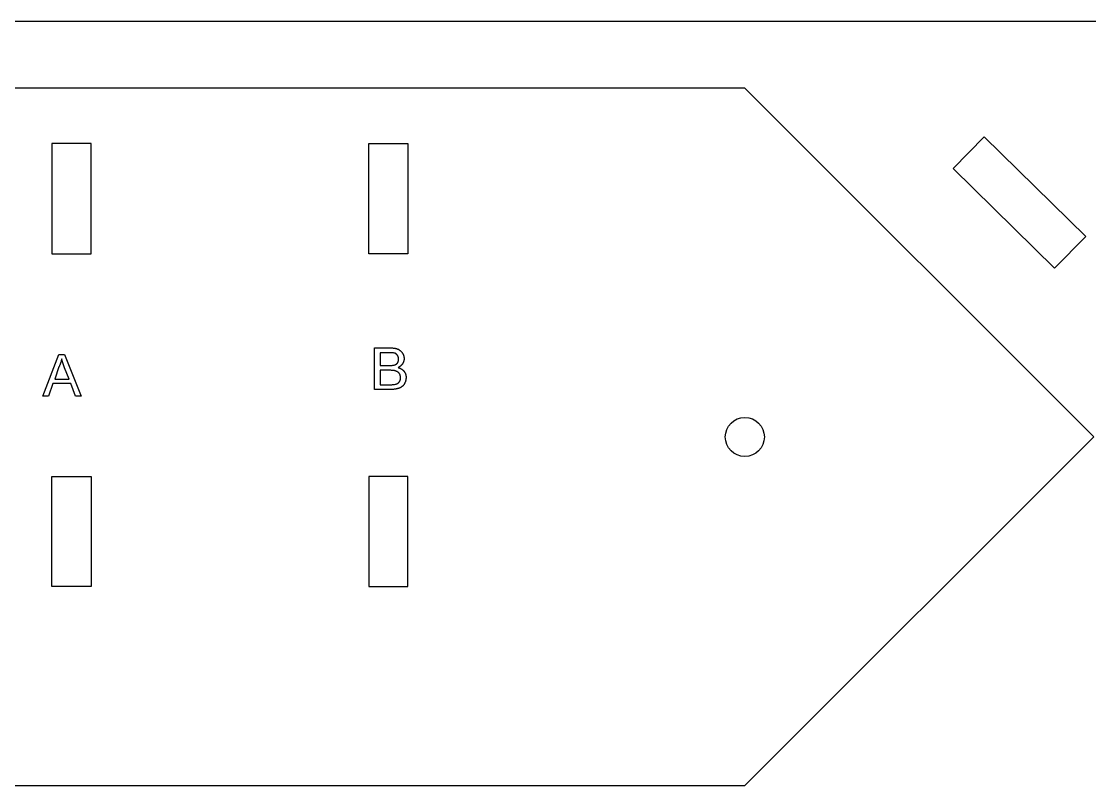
# Model space of a CAD drawing. Extents: x -681 to -116, y -32 to 76.
# Drawn here: x -474.6 to -398.1, y 21.6 to 76.4 of the extents above; entities that cross this region are included whole.
import ezdxf

# ---------------------------------------------------------------- set-up
doc = ezdxf.new("R2010")
doc.units = 0
doc.layers.add('DEFAULT', color=7, linetype='CONTINUOUS')

msp = doc.modelspace()

# ---------------------------------------------------------------- linework, layer by layer
at = {"layer": 'DEFAULT'}
for p, q in [((-116.133, 76.384), (-681.133, 76.384)), ((-422.792, 71.584), (-512.792, 71.584)), ((-397.792, 46.584), (-422.792, 71.584)), ((-469.642, 67.624), (-472.442, 67.624)), ((-472.442, 67.624), (-472.442, 59.724)), ((-469.642, 59.724), (-469.642, 67.624)), ((-449.742, 67.624), (-446.942, 67.624)), ((-449.742, 59.724), (-449.742, 67.624)), ((-446.942, 67.624), (-446.942, 59.724)), ((-405.632, 68.11), (-407.875, 65.828)), ((-398.359, 60.958), (-405.632, 68.11)), ((-407.875, 65.828), (-400.603, 58.677)), ((-400.603, 58.677), (-398.359, 60.958)), ((-472.442, 59.724), (-469.642, 59.724)), ((-446.942, 59.724), (-449.742, 59.724)), ((-422.792, 21.584), (-397.792, 46.584)), ((-472.442, 35.855), (-472.442, 43.755)), ((-472.442, 43.755), (-469.642, 43.755)), ((-469.642, 43.755), (-469.642, 35.855)), ((-446.942, 43.755), (-449.742, 43.755)), ((-449.742, 43.755), (-449.742, 35.855)), ((-446.942, 35.855), (-446.942, 43.755)), ((-469.642, 35.855), (-472.442, 35.855)), ((-449.742, 35.855), (-446.942, 35.855)), ((-512.792, 21.584), (-422.792, 21.584))]:
    msp.add_line(p, q, dxfattribs=at)
at = {"layer": 'DEFAULT', "color": 3}
for p, q in [((-449.326, 49.991), (-449.326, 52.973)), ((-449.326, 52.973), (-448.206, 52.973)), ((-448.206, 52.973), (-448.163, 52.972)), ((-448.163, 52.972), (-448.12, 52.971)), ((-448.12, 52.971), (-448.079, 52.969)), ((-448.079, 52.969), (-448.04, 52.966)), ((-448.04, 52.966), (-448.001, 52.963)), ((-448.001, 52.963), (-447.964, 52.958)), ((-447.964, 52.958), (-447.927, 52.954)), ((-447.927, 52.954), (-447.892, 52.948)), ((-447.892, 52.948), (-447.858, 52.942)), ((-447.858, 52.942), (-447.825, 52.935)), ((-447.825, 52.935), (-447.792, 52.927)), ((-447.792, 52.927), (-447.761, 52.919)), ((-447.761, 52.919), (-447.731, 52.911)), ((-447.731, 52.911), (-447.702, 52.902)), ((-447.702, 52.902), (-447.673, 52.892)), ((-447.673, 52.892), (-447.646, 52.882)), ((-447.646, 52.882), (-447.622, 52.869)), ((-447.622, 52.869), (-447.599, 52.854)), ((-447.599, 52.854), (-447.577, 52.84)), ((-447.577, 52.84), (-447.554, 52.825)), ((-447.554, 52.825), (-447.532, 52.809)), ((-473.099, 49.507), (-471.961, 52.489)), ((-471.961, 52.489), (-471.545, 52.489)), ((-471.744, 52.182), (-471.785, 52.033)), ((-471.729, 52.118), (-471.744, 52.182)), ((-471.71, 52.05), (-471.729, 52.118)), ((-471.545, 52.489), (-470.352, 49.507)), ((-448.333, 52.629), (-448.929, 52.629)), ((-448.929, 52.629), (-448.929, 51.708)), ((-448.255, 52.629), (-448.333, 52.629)), ((-448.183, 52.626), (-448.255, 52.629)), ((-448.118, 52.623), (-448.183, 52.626)), ((-448.059, 52.618), (-448.118, 52.623)), ((-448.006, 52.613), (-448.059, 52.618)), ((-447.959, 52.607), (-448.006, 52.613)), ((-447.917, 52.6), (-447.959, 52.607)), ((-447.881, 52.593), (-447.917, 52.6)), ((-447.872, 52.59), (-447.881, 52.593)), ((-447.864, 52.586), (-447.872, 52.59)), ((-447.856, 52.583), (-447.864, 52.586)), ((-447.848, 52.579), (-447.856, 52.583)), ((-447.841, 52.575), (-447.848, 52.579)), ((-447.833, 52.571), (-447.841, 52.575)), ((-447.826, 52.567), (-447.833, 52.571)), ((-447.819, 52.563), (-447.826, 52.567)), ((-447.812, 52.558), (-447.819, 52.563)), ((-447.805, 52.554), (-447.812, 52.558)), ((-447.799, 52.55), (-447.805, 52.554)), ((-447.792, 52.545), (-447.799, 52.55)), ((-447.786, 52.54), (-447.792, 52.545)), ((-447.78, 52.535), (-447.786, 52.54)), ((-447.774, 52.531), (-447.78, 52.535)), ((-447.768, 52.525), (-447.774, 52.531)), ((-447.762, 52.52), (-447.768, 52.525)), ((-447.756, 52.515), (-447.762, 52.52)), ((-447.745, 52.504), (-447.756, 52.515)), ((-447.734, 52.493), (-447.745, 52.504)), ((-447.723, 52.481), (-447.734, 52.493)), ((-447.713, 52.469), (-447.723, 52.481)), ((-447.702, 52.457), (-447.713, 52.469)), ((-447.692, 52.444), (-447.702, 52.457)), ((-447.682, 52.431), (-447.692, 52.444)), ((-447.677, 52.424), (-447.682, 52.431)), ((-447.672, 52.417), (-447.677, 52.424)), ((-447.668, 52.41), (-447.672, 52.417)), ((-447.663, 52.403), (-447.668, 52.41)), ((-447.659, 52.395), (-447.663, 52.403)), ((-447.655, 52.388), (-447.659, 52.395)), ((-447.651, 52.381), (-447.655, 52.388)), ((-447.648, 52.373), (-447.651, 52.381)), ((-447.644, 52.365), (-447.648, 52.373)), ((-447.641, 52.358), (-447.644, 52.365)), ((-447.638, 52.35), (-447.641, 52.358)), ((-447.635, 52.342), (-447.638, 52.35)), ((-447.633, 52.334), (-447.635, 52.342)), ((-447.63, 52.325), (-447.633, 52.334)), ((-447.628, 52.317), (-447.63, 52.325)), ((-447.625, 52.309), (-447.628, 52.317)), ((-447.623, 52.3), (-447.625, 52.309)), ((-447.622, 52.291), (-447.623, 52.3)), ((-447.62, 52.283), (-447.622, 52.291)), ((-447.618, 52.274), (-447.62, 52.283)), ((-447.615, 52.256), (-447.618, 52.274)), ((-447.618, 52.045), (-447.615, 52.063)), ((-447.613, 52.237), (-447.615, 52.256)), ((-447.615, 52.063), (-447.613, 52.082)), ((-447.612, 52.219), (-447.613, 52.237)), ((-447.613, 52.082), (-447.612, 52.1)), ((-447.61, 52.199), (-447.612, 52.219)), ((-447.612, 52.1), (-447.61, 52.12)), ((-447.61, 52.18), (-447.61, 52.199)), ((-447.61, 52.16), (-447.61, 52.18)), ((-447.61, 52.139), (-447.61, 52.16)), ((-447.61, 52.12), (-447.61, 52.139)), ((-447.532, 52.809), (-447.511, 52.793)), ((-447.511, 52.793), (-447.49, 52.776)), ((-447.49, 52.776), (-447.47, 52.758)), ((-447.47, 52.758), (-447.449, 52.74)), ((-447.449, 52.74), (-447.43, 52.721)), ((-447.43, 52.721), (-447.41, 52.702)), ((-447.41, 52.702), (-447.392, 52.682)), ((-447.392, 52.682), (-447.373, 52.661)), ((-447.373, 52.661), (-447.355, 52.639)), ((-447.355, 52.639), (-447.338, 52.617)), ((-447.338, 52.617), (-447.32, 52.593)), ((-447.32, 52.593), (-447.307, 52.57)), ((-447.307, 52.57), (-447.295, 52.546)), ((-447.295, 52.546), (-447.284, 52.522)), ((-447.284, 52.522), (-447.273, 52.498)), ((-447.273, 52.498), (-447.263, 52.474)), ((-447.263, 52.474), (-447.254, 52.45)), ((-447.254, 52.45), (-447.246, 52.426)), ((-447.246, 52.426), (-447.239, 52.401)), ((-447.239, 52.401), (-447.233, 52.377)), ((-447.233, 52.377), (-447.227, 52.352)), ((-447.227, 52.352), (-447.223, 52.326)), ((-447.225, 52.066), (-447.227, 52.054)), ((-447.223, 52.078), (-447.225, 52.066)), ((-447.223, 52.326), (-447.219, 52.301)), ((-447.221, 52.089), (-447.223, 52.078)), ((-447.219, 52.101), (-447.221, 52.089)), ((-447.219, 52.301), (-447.216, 52.275)), ((-447.217, 52.113), (-447.219, 52.101)), ((-447.216, 52.125), (-447.217, 52.113)), ((-447.216, 52.275), (-447.214, 52.249)), ((-447.215, 52.136), (-447.216, 52.125)), ((-447.214, 52.148), (-447.215, 52.136)), ((-447.214, 52.249), (-447.212, 52.223)), ((-447.213, 52.16), (-447.214, 52.148)), ((-447.212, 52.172), (-447.213, 52.16)), ((-447.212, 52.223), (-447.212, 52.196)), ((-447.212, 52.196), (-447.212, 52.184)), ((-447.212, 52.184), (-447.212, 52.172)), ((-471.943, 51.603), (-472.25, 50.736)), ((-471.926, 51.637), (-471.943, 51.603)), ((-471.91, 51.672), (-471.926, 51.637)), ((-471.895, 51.707), (-471.91, 51.672)), ((-471.881, 51.742), (-471.895, 51.707)), ((-471.854, 51.813), (-471.881, 51.742)), ((-471.83, 51.886), (-471.854, 51.813)), ((-471.807, 51.959), (-471.83, 51.886)), ((-471.785, 52.033), (-471.807, 51.959)), ((-471.665, 51.899), (-471.71, 52.05)), ((-471.545, 51.549), (-471.665, 51.899)), ((-471.22, 50.736), (-471.545, 51.549)), ((-448.929, 51.708), (-448.278, 51.708)), ((-448.242, 51.364), (-448.929, 51.364)), ((-448.929, 51.364), (-448.929, 50.334)), ((-448.278, 51.708), (-448.219, 51.709)), ((-448.17, 51.363), (-448.242, 51.364)), ((-448.219, 51.709), (-448.163, 51.711)), ((-448.103, 51.361), (-448.17, 51.363)), ((-448.163, 51.711), (-448.112, 51.714)), ((-448.112, 51.714), (-448.064, 51.719)), ((-448.041, 51.357), (-448.103, 51.361)), ((-448.064, 51.719), (-448.02, 51.724)), ((-448.012, 51.354), (-448.041, 51.357)), ((-448.02, 51.724), (-447.981, 51.731)), ((-447.985, 51.351), (-448.012, 51.354)), ((-447.958, 51.347), (-447.985, 51.351)), ((-447.981, 51.731), (-447.946, 51.737)), ((-447.933, 51.343), (-447.958, 51.347)), ((-447.946, 51.737), (-447.931, 51.74)), ((-447.909, 51.339), (-447.933, 51.343)), ((-447.931, 51.74), (-447.917, 51.744)), ((-447.917, 51.744), (-447.878, 51.757)), ((-447.886, 51.334), (-447.909, 51.339)), ((-447.865, 51.329), (-447.886, 51.334)), ((-447.878, 51.757), (-447.86, 51.764)), ((-447.855, 51.326), (-447.865, 51.329)), ((-447.86, 51.764), (-447.842, 51.772)), ((-447.845, 51.323), (-447.855, 51.326)), ((-447.835, 51.32), (-447.845, 51.323)), ((-447.842, 51.772), (-447.825, 51.779)), ((-447.826, 51.317), (-447.835, 51.32)), ((-447.817, 51.313), (-447.826, 51.317)), ((-447.825, 51.779), (-447.809, 51.786)), ((-447.808, 51.31), (-447.817, 51.313)), ((-447.809, 51.786), (-447.801, 51.79)), ((-447.788, 51.303), (-447.808, 51.31)), ((-447.801, 51.79), (-447.794, 51.794)), ((-447.794, 51.794), (-447.786, 51.798)), ((-447.769, 51.296), (-447.788, 51.303)), ((-447.786, 51.798), (-447.779, 51.803)), ((-447.779, 51.803), (-447.772, 51.807)), ((-447.772, 51.807), (-447.765, 51.811)), ((-447.751, 51.288), (-447.769, 51.296)), ((-447.765, 51.811), (-447.758, 51.816)), ((-447.758, 51.816), (-447.751, 51.82)), ((-447.751, 51.82), (-447.745, 51.825)), ((-447.745, 51.825), (-447.739, 51.83)), ((-447.739, 51.83), (-447.732, 51.835)), ((-447.732, 51.835), (-447.726, 51.84)), ((-447.726, 51.84), (-447.72, 51.846)), ((-447.72, 51.846), (-447.714, 51.851)), ((-447.714, 51.851), (-447.709, 51.857)), ((-447.709, 51.857), (-447.703, 51.863)), ((-447.703, 51.863), (-447.698, 51.869)), ((-447.698, 51.869), (-447.692, 51.875)), ((-447.692, 51.875), (-447.687, 51.882)), ((-447.687, 51.882), (-447.682, 51.888)), ((-447.682, 51.888), (-447.677, 51.895)), ((-447.677, 51.895), (-447.672, 51.902)), ((-447.672, 51.902), (-447.668, 51.909)), ((-447.668, 51.909), (-447.663, 51.916)), ((-447.663, 51.916), (-447.659, 51.924)), ((-447.659, 51.924), (-447.655, 51.931)), ((-447.655, 51.931), (-447.651, 51.938)), ((-447.651, 51.938), (-447.648, 51.946)), ((-447.648, 51.946), (-447.644, 51.954)), ((-447.619, 51.577), (-447.646, 51.563)), ((-447.646, 51.563), (-447.609, 51.553)), ((-447.644, 51.954), (-447.641, 51.961)), ((-447.641, 51.961), (-447.638, 51.969)), ((-447.638, 51.969), (-447.635, 51.977)), ((-447.635, 51.977), (-447.633, 51.985)), ((-447.633, 51.985), (-447.63, 51.994)), ((-447.63, 51.994), (-447.628, 52.002)), ((-447.628, 52.002), (-447.625, 52.01)), ((-447.625, 52.01), (-447.623, 52.019)), ((-447.623, 52.019), (-447.622, 52.028)), ((-447.622, 52.028), (-447.62, 52.036)), ((-447.62, 52.036), (-447.618, 52.045)), ((-447.593, 51.591), (-447.619, 51.577)), ((-447.609, 51.553), (-447.592, 51.547)), ((-447.568, 51.606), (-447.593, 51.591)), ((-447.592, 51.547), (-447.574, 51.541)), ((-447.574, 51.541), (-447.558, 51.535)), ((-447.544, 51.621), (-447.568, 51.606)), ((-447.558, 51.535), (-447.541, 51.529)), ((-447.521, 51.636), (-447.544, 51.621)), ((-447.541, 51.529), (-447.525, 51.522)), ((-447.525, 51.522), (-447.509, 51.516)), ((-447.498, 51.652), (-447.521, 51.636)), ((-447.509, 51.516), (-447.494, 51.509)), ((-447.477, 51.668), (-447.498, 51.652)), ((-447.494, 51.509), (-447.479, 51.502)), ((-447.479, 51.502), (-447.464, 51.494)), ((-447.456, 51.685), (-447.477, 51.668)), ((-447.464, 51.494), (-447.45, 51.487)), ((-447.436, 51.702), (-447.456, 51.685)), ((-447.45, 51.487), (-447.436, 51.479)), ((-447.417, 51.72), (-447.436, 51.702)), ((-447.436, 51.479), (-447.422, 51.471)), ((-447.422, 51.471), (-447.408, 51.463)), ((-447.408, 51.729), (-447.417, 51.72)), ((-447.399, 51.738), (-447.408, 51.729)), ((-447.408, 51.463), (-447.395, 51.455)), ((-447.39, 51.747), (-447.399, 51.738)), ((-447.395, 51.455), (-447.382, 51.446)), ((-447.381, 51.756), (-447.39, 51.747)), ((-447.382, 51.446), (-447.369, 51.437)), ((-447.373, 51.766), (-447.381, 51.756)), ((-447.365, 51.775), (-447.373, 51.766)), ((-447.369, 51.437), (-447.357, 51.428)), ((-447.357, 51.785), (-447.365, 51.775)), ((-447.349, 51.794), (-447.357, 51.785)), ((-447.357, 51.428), (-447.344, 51.419)), ((-447.342, 51.804), (-447.349, 51.794)), ((-447.344, 51.419), (-447.332, 51.41)), ((-447.334, 51.814), (-447.342, 51.804)), ((-447.327, 51.824), (-447.334, 51.814)), ((-447.332, 51.41), (-447.321, 51.4)), ((-447.32, 51.834), (-447.327, 51.824)), ((-447.321, 51.4), (-447.309, 51.39)), ((-447.314, 51.844), (-447.32, 51.834)), ((-447.307, 51.855), (-447.314, 51.844)), ((-447.309, 51.39), (-447.298, 51.38)), ((-447.301, 51.865), (-447.307, 51.855)), ((-447.295, 51.876), (-447.301, 51.865)), ((-447.298, 51.38), (-447.286, 51.37)), ((-447.289, 51.886), (-447.295, 51.876)), ((-447.284, 51.897), (-447.289, 51.886)), ((-447.286, 51.37), (-447.275, 51.359)), ((-447.278, 51.908), (-447.284, 51.897)), ((-447.273, 51.919), (-447.278, 51.908)), ((-447.275, 51.359), (-447.254, 51.338)), ((-447.268, 51.93), (-447.273, 51.919)), ((-447.263, 51.941), (-447.268, 51.93)), ((-447.259, 51.952), (-447.263, 51.941)), ((-447.254, 51.963), (-447.259, 51.952)), ((-447.25, 51.974), (-447.254, 51.963)), ((-447.254, 51.338), (-447.233, 51.315)), ((-447.246, 51.985), (-447.25, 51.974)), ((-447.243, 51.997), (-447.246, 51.985)), ((-447.239, 52.008), (-447.243, 51.997)), ((-447.236, 52.02), (-447.239, 52.008)), ((-447.233, 52.031), (-447.236, 52.02)), ((-447.23, 52.043), (-447.233, 52.031)), ((-447.233, 51.315), (-447.212, 51.292)), ((-447.227, 52.054), (-447.23, 52.043)), ((-447.212, 51.292), (-447.196, 51.268)), ((-472.25, 50.736), (-471.22, 50.736)), ((-447.733, 51.28), (-447.751, 51.288)), ((-447.716, 51.271), (-447.733, 51.28)), ((-447.7, 51.262), (-447.716, 51.271)), ((-447.684, 51.252), (-447.7, 51.262)), ((-447.668, 51.242), (-447.684, 51.252)), ((-447.653, 51.232), (-447.668, 51.242)), ((-447.639, 51.221), (-447.653, 51.232)), ((-447.624, 51.21), (-447.639, 51.221)), ((-447.61, 51.198), (-447.624, 51.21)), ((-447.596, 51.186), (-447.61, 51.198)), ((-447.583, 51.174), (-447.596, 51.186)), ((-447.569, 51.161), (-447.583, 51.174)), ((-447.555, 51.147), (-447.569, 51.161)), ((-447.558, 50.525), (-447.554, 50.531)), ((-447.545, 51.131), (-447.555, 51.147)), ((-447.554, 50.531), (-447.55, 50.536)), ((-447.55, 50.536), (-447.546, 50.542)), ((-447.546, 50.542), (-447.541, 50.548)), ((-447.536, 51.114), (-447.545, 51.131)), ((-447.541, 50.548), (-447.538, 50.555)), ((-447.538, 50.555), (-447.534, 50.561)), ((-447.527, 51.096), (-447.536, 51.114)), ((-447.534, 50.561), (-447.53, 50.567)), ((-447.53, 50.567), (-447.526, 50.574)), ((-447.518, 51.079), (-447.527, 51.096)), ((-447.526, 50.574), (-447.523, 50.581)), ((-447.523, 50.581), (-447.519, 50.587)), ((-447.519, 50.587), (-447.516, 50.594)), ((-447.51, 51.062), (-447.518, 51.079)), ((-447.516, 50.594), (-447.513, 50.601)), ((-447.513, 50.601), (-447.51, 50.608)), ((-447.503, 51.044), (-447.51, 51.062)), ((-447.51, 50.608), (-447.507, 50.615)), ((-447.507, 50.615), (-447.501, 50.63)), ((-447.499, 51.035), (-447.503, 51.044)), ((-447.501, 50.63), (-447.496, 50.645)), ((-447.496, 51.026), (-447.499, 51.035)), ((-447.493, 51.017), (-447.496, 51.026)), ((-447.496, 50.645), (-447.491, 50.66)), ((-447.49, 51.007), (-447.493, 51.017)), ((-447.491, 50.66), (-447.486, 50.675)), ((-447.487, 50.998), (-447.49, 51.007)), ((-447.484, 50.989), (-447.487, 50.998)), ((-447.486, 50.675), (-447.482, 50.691)), ((-447.482, 50.979), (-447.484, 50.989)), ((-447.479, 50.969), (-447.482, 50.979)), ((-447.482, 50.691), (-447.479, 50.707)), ((-447.477, 50.959), (-447.479, 50.969)), ((-447.479, 50.707), (-447.475, 50.723)), ((-447.475, 50.949), (-447.477, 50.959)), ((-447.473, 50.939), (-447.475, 50.949)), ((-447.475, 50.723), (-447.473, 50.74)), ((-447.472, 50.929), (-447.473, 50.939)), ((-447.473, 50.74), (-447.47, 50.756)), ((-447.47, 50.918), (-447.472, 50.929)), ((-447.469, 50.908), (-447.47, 50.918)), ((-447.47, 50.756), (-447.468, 50.773)), ((-447.468, 50.897), (-447.469, 50.908)), ((-447.467, 50.886), (-447.468, 50.897)), ((-447.468, 50.773), (-447.467, 50.79)), ((-447.466, 50.875), (-447.467, 50.886)), ((-447.467, 50.79), (-447.466, 50.806)), ((-447.465, 50.864), (-447.466, 50.875)), ((-447.466, 50.806), (-447.465, 50.823)), ((-447.465, 50.852), (-447.465, 50.864)), ((-447.465, 50.84), (-447.465, 50.852)), ((-447.465, 50.823), (-447.465, 50.84)), ((-447.196, 51.268), (-447.18, 51.244)), ((-447.18, 51.244), (-447.172, 51.231)), ((-447.172, 51.231), (-447.165, 51.219)), ((-447.165, 51.219), (-447.158, 51.206)), ((-447.158, 51.206), (-447.151, 51.193)), ((-447.151, 51.193), (-447.145, 51.181)), ((-447.145, 51.181), (-447.138, 51.168)), ((-447.138, 51.168), (-447.132, 51.154)), ((-447.129, 50.525), (-447.138, 50.503)), ((-447.132, 51.154), (-447.127, 51.141)), ((-447.121, 50.548), (-447.129, 50.525)), ((-447.127, 51.141), (-447.121, 51.128)), ((-447.121, 51.128), (-447.116, 51.114)), ((-447.113, 50.571), (-447.121, 50.548)), ((-447.116, 51.114), (-447.111, 51.1)), ((-447.105, 50.595), (-447.113, 50.571)), ((-447.111, 51.1), (-447.106, 51.086)), ((-447.106, 51.086), (-447.101, 51.072)), ((-447.099, 50.619), (-447.105, 50.595)), ((-447.101, 51.072), (-447.097, 51.058)), ((-447.092, 50.644), (-447.099, 50.619)), ((-447.097, 51.058), (-447.093, 51.044)), ((-447.093, 51.044), (-447.089, 51.029)), ((-447.087, 50.668), (-447.092, 50.644)), ((-447.089, 51.029), (-447.086, 51.015)), ((-447.082, 50.693), (-447.087, 50.668)), ((-447.086, 51.015), (-447.083, 51)), ((-447.083, 51), (-447.08, 50.985)), ((-447.077, 50.718), (-447.082, 50.693)), ((-447.08, 50.985), (-447.077, 50.969)), ((-447.077, 50.969), (-447.075, 50.954)), ((-447.074, 50.743), (-447.077, 50.718)), ((-447.075, 50.954), (-447.073, 50.938)), ((-447.071, 50.768), (-447.074, 50.743)), ((-447.073, 50.938), (-447.071, 50.922)), ((-447.071, 50.922), (-447.07, 50.906)), ((-447.069, 50.792), (-447.071, 50.768)), ((-447.07, 50.906), (-447.069, 50.89)), ((-447.069, 50.89), (-447.068, 50.874)), ((-447.068, 50.816), (-447.069, 50.792)), ((-447.068, 50.874), (-447.068, 50.857)), ((-447.068, 50.857), (-447.067, 50.84)), ((-447.067, 50.84), (-447.068, 50.816)), ((-472.376, 50.411), (-472.684, 49.507)), ((-471.093, 50.411), (-472.376, 50.411)), ((-470.768, 49.507), (-471.093, 50.411)), ((-448.188, 49.991), (-449.326, 49.991)), ((-448.929, 50.334), (-448.17, 50.334)), ((-448.115, 49.992), (-448.188, 49.991)), ((-448.17, 50.334), (-448.082, 50.334)), ((-448.046, 49.994), (-448.115, 49.992)), ((-448.082, 50.334), (-448.043, 50.335)), ((-447.98, 49.998), (-448.046, 49.994)), ((-448.043, 50.335), (-448.007, 50.336)), ((-448.007, 50.336), (-447.991, 50.337)), ((-447.991, 50.337), (-447.975, 50.339)), ((-447.917, 50.004), (-447.98, 49.998)), ((-447.975, 50.339), (-447.96, 50.34)), ((-447.96, 50.34), (-447.946, 50.342)), ((-447.946, 50.342), (-447.933, 50.344)), ((-447.933, 50.344), (-447.927, 50.345)), ((-447.927, 50.345), (-447.921, 50.346)), ((-447.921, 50.346), (-447.915, 50.348)), ((-447.887, 50.008), (-447.917, 50.004)), ((-447.915, 50.348), (-447.909, 50.349)), ((-447.909, 50.349), (-447.904, 50.351)), ((-447.904, 50.351), (-447.899, 50.352)), ((-447.899, 50.352), (-447.834, 50.366)), ((-447.858, 50.012), (-447.887, 50.008)), ((-447.829, 50.016), (-447.858, 50.012)), ((-447.834, 50.366), (-447.805, 50.374)), ((-447.802, 50.021), (-447.829, 50.016)), ((-447.805, 50.374), (-447.791, 50.378)), ((-447.775, 50.027), (-447.802, 50.021)), ((-447.791, 50.378), (-447.777, 50.382)), ((-447.777, 50.382), (-447.763, 50.386)), ((-447.749, 50.032), (-447.775, 50.027)), ((-447.763, 50.386), (-447.751, 50.391)), ((-447.751, 50.391), (-447.738, 50.395)), ((-447.724, 50.038), (-447.749, 50.032)), ((-447.738, 50.395), (-447.726, 50.401)), ((-447.726, 50.401), (-447.72, 50.403)), ((-447.7, 50.045), (-447.724, 50.038)), ((-447.72, 50.403), (-447.714, 50.406)), ((-447.714, 50.406), (-447.709, 50.409)), ((-447.709, 50.409), (-447.703, 50.412)), ((-447.703, 50.412), (-447.698, 50.415)), ((-447.688, 50.047), (-447.7, 50.045)), ((-447.698, 50.415), (-447.692, 50.418)), ((-447.692, 50.418), (-447.687, 50.421)), ((-447.676, 50.049), (-447.688, 50.047)), ((-447.687, 50.421), (-447.682, 50.425)), ((-447.682, 50.425), (-447.675, 50.428)), ((-447.665, 50.051), (-447.676, 50.049)), ((-447.675, 50.428), (-447.669, 50.432)), ((-447.669, 50.432), (-447.662, 50.435)), ((-447.653, 50.053), (-447.665, 50.051)), ((-447.662, 50.435), (-447.656, 50.439)), ((-447.656, 50.439), (-447.649, 50.443)), ((-447.642, 50.056), (-447.653, 50.053)), ((-447.649, 50.443), (-447.643, 50.447)), ((-447.643, 50.447), (-447.637, 50.451)), ((-447.631, 50.059), (-447.642, 50.056)), ((-447.637, 50.451), (-447.631, 50.455)), ((-447.631, 50.455), (-447.625, 50.459)), ((-447.62, 50.062), (-447.631, 50.059)), ((-447.625, 50.459), (-447.619, 50.464)), ((-447.608, 50.065), (-447.62, 50.062)), ((-447.619, 50.464), (-447.614, 50.468)), ((-447.614, 50.468), (-447.608, 50.473)), ((-447.608, 50.473), (-447.603, 50.478)), ((-447.598, 50.068), (-447.608, 50.065)), ((-447.603, 50.478), (-447.597, 50.482)), ((-447.587, 50.072), (-447.598, 50.068)), ((-447.597, 50.482), (-447.592, 50.487)), ((-447.592, 50.487), (-447.587, 50.492)), ((-447.587, 50.492), (-447.582, 50.497)), ((-447.576, 50.076), (-447.587, 50.072)), ((-447.582, 50.497), (-447.577, 50.503)), ((-447.577, 50.503), (-447.572, 50.508)), ((-447.565, 50.08), (-447.576, 50.076)), ((-447.572, 50.508), (-447.568, 50.514)), ((-447.568, 50.514), (-447.563, 50.519)), ((-447.544, 50.088), (-447.565, 50.08)), ((-447.563, 50.519), (-447.558, 50.525)), ((-447.524, 50.097), (-447.544, 50.088)), ((-447.504, 50.107), (-447.524, 50.097)), ((-447.484, 50.117), (-447.504, 50.107)), ((-447.465, 50.128), (-447.484, 50.117)), ((-447.446, 50.139), (-447.465, 50.128)), ((-447.427, 50.151), (-447.446, 50.139)), ((-447.409, 50.163), (-447.427, 50.151)), ((-447.392, 50.176), (-447.409, 50.163)), ((-447.375, 50.19), (-447.392, 50.176)), ((-447.366, 50.195), (-447.375, 50.19)), ((-447.358, 50.2), (-447.366, 50.195)), ((-447.35, 50.206), (-447.358, 50.2)), ((-447.342, 50.212), (-447.35, 50.206)), ((-447.334, 50.218), (-447.342, 50.212)), ((-447.326, 50.224), (-447.334, 50.218)), ((-447.318, 50.23), (-447.326, 50.224)), ((-447.31, 50.237), (-447.318, 50.23)), ((-447.303, 50.244), (-447.31, 50.237)), ((-447.295, 50.251), (-447.303, 50.244)), ((-447.288, 50.258), (-447.295, 50.251)), ((-447.281, 50.266), (-447.288, 50.258)), ((-447.273, 50.274), (-447.281, 50.266)), ((-447.266, 50.282), (-447.273, 50.274)), ((-447.26, 50.29), (-447.266, 50.282)), ((-447.253, 50.298), (-447.26, 50.29)), ((-447.246, 50.307), (-447.253, 50.298)), ((-447.239, 50.315), (-447.246, 50.307)), ((-447.233, 50.324), (-447.239, 50.315)), ((-447.226, 50.334), (-447.233, 50.324)), ((-447.22, 50.343), (-447.226, 50.334)), ((-447.214, 50.353), (-447.22, 50.343)), ((-447.202, 50.373), (-447.214, 50.353)), ((-447.19, 50.393), (-447.202, 50.373)), ((-447.179, 50.415), (-447.19, 50.393)), ((-447.168, 50.437), (-447.179, 50.415)), ((-447.158, 50.461), (-447.168, 50.437)), ((-447.148, 50.481), (-447.158, 50.461)), ((-447.138, 50.503), (-447.148, 50.481)), ((-472.684, 49.507), (-473.099, 49.507)), ((-470.352, 49.507), (-470.768, 49.507))]:
    msp.add_line(p, q, dxfattribs=at)
at = {"layer": 'DEFAULT'}
msp.add_circle((-422.792, 46.584), 1.4, dxfattribs=at)

doc.saveas('drawing.dxf')
